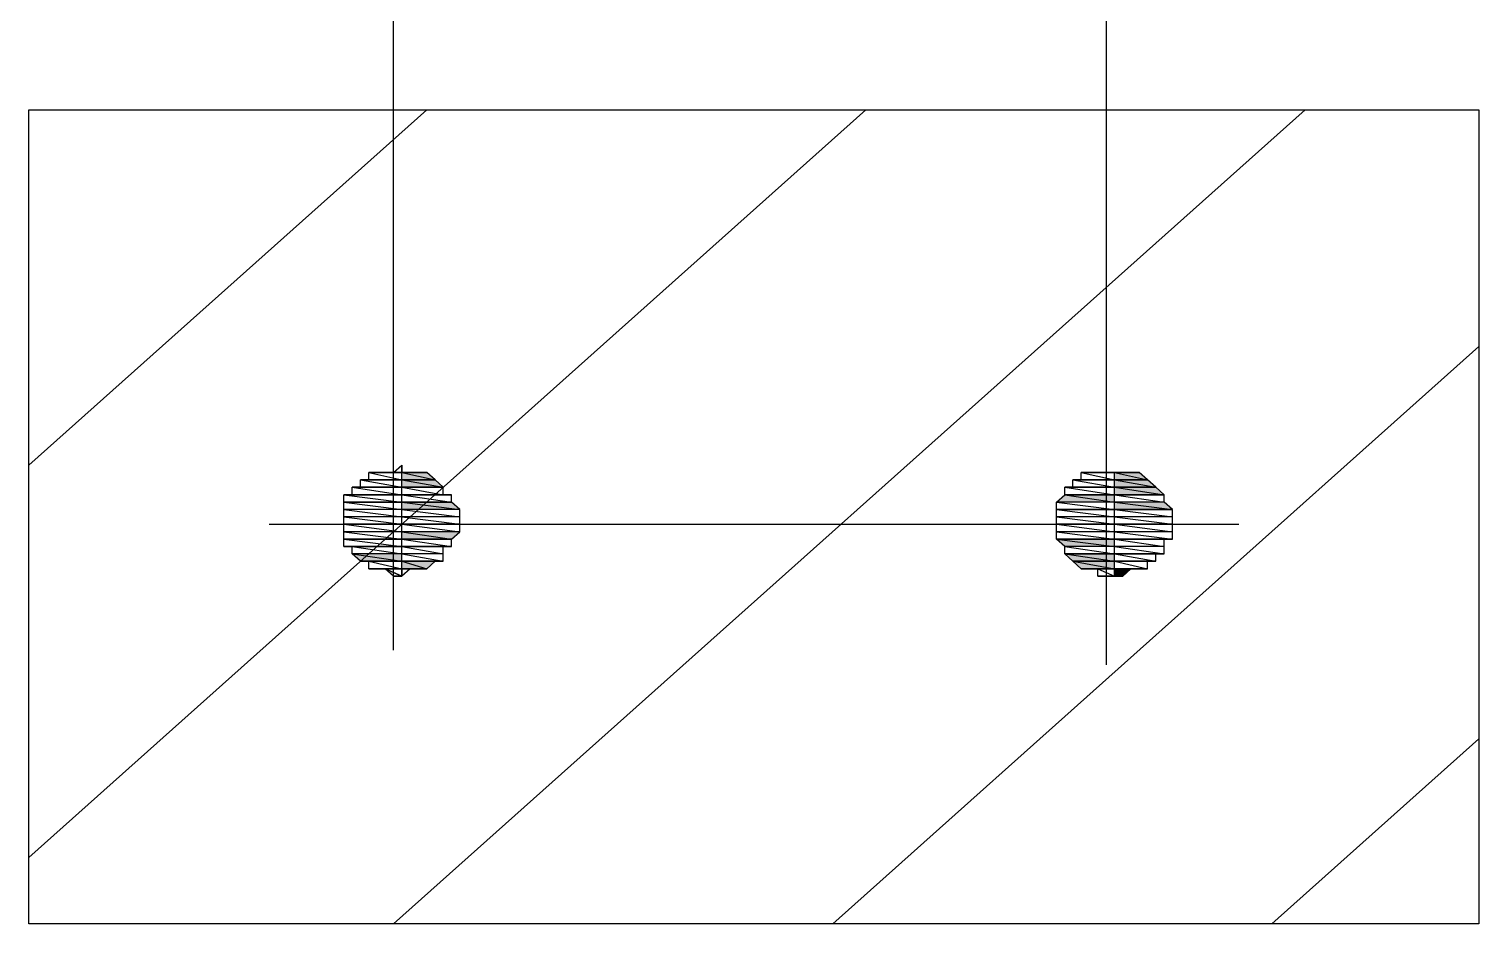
# Model space of a CAD drawing. Header units: millimetres. Extents: x -22 to 819, y -311 to 283.
# Drawn here: x 518.04 to 525.17, y -288.01 to -283.61 of the extents above; entities that cross this region are included whole.
import ezdxf

# ---------------------------------------------------------------- set-up
doc = ezdxf.new("R2010")
doc.units = ezdxf.units.MM

# ---------------------------------------------------------------- blocks, each defined once
blk = doc.blocks.new('0_TCM_4503_AIVD_AD_NOTE_BLOCK-43754868-16805')
at = {"linetype": 'Continuous'}
for points in [[(519.8738, -285.7883), (520.0368, -285.8247), (519.996, -285.7883)], [(519.8738, -285.8247), (520.0368, -285.8247), (519.8738, -285.7883)], [(523.3779, -285.7883), (523.5409, -285.8247), (523.5002, -285.7883)], [(523.3779, -285.8247), (523.5409, -285.8247), (523.3779, -285.7883)], [(519.8738, -285.8247), (520.0775, -285.8611), (520.0368, -285.8247)], [(519.8738, -285.8611), (520.0775, -285.8611), (519.8738, -285.8247)], [(523.3779, -285.8247), (523.5817, -285.8611), (523.5409, -285.8247)], [(523.3779, -285.8611), (523.5817, -285.8611), (523.3779, -285.8247)], [(523.3779, -285.8611), (523.6224, -285.8975), (523.5817, -285.8611)], [(523.3779, -285.8975), (523.6224, -285.8975), (523.3779, -285.8611)], [(523.0927, -285.9339), (523.3779, -285.9339), (523.1335, -285.8975)], [(523.1335, -285.8975), (523.3779, -285.9339), (523.3779, -285.8975)], [(519.8738, -285.9339), (520.159, -285.9703), (520.1183, -285.9339)], [(519.8738, -285.9703), (520.159, -285.9703), (519.8738, -285.9339)], [(523.3779, -285.9339), (523.6632, -285.9703), (523.6224, -285.9339)], [(523.3779, -285.9703), (523.6632, -285.9703), (523.3779, -285.9339)], [(519.8738, -286.0795), (520.1183, -286.1158), (520.159, -286.0795)], [(519.8738, -286.1158), (520.1183, -286.1158), (519.8738, -286.0795)], [(523.0927, -286.1158), (523.3779, -286.1522), (523.3779, -286.1158)], [(523.1335, -286.1522), (523.3779, -286.1522), (523.0927, -286.1158)], [(519.6293, -286.1886), (519.8738, -286.225), (519.8738, -286.1886)], [(519.6701, -286.225), (519.8738, -286.225), (519.6293, -286.1886)], [(523.1335, -286.1886), (523.3779, -286.225), (523.3779, -286.1886)], [(523.1742, -286.225), (523.3779, -286.225), (523.1335, -286.1886)], [(519.8738, -286.225), (519.996, -286.2614), (520.0368, -286.225)], [(519.8738, -286.2614), (519.996, -286.2614), (519.8738, -286.225)], [(523.1742, -286.225), (523.3779, -286.2614), (523.3779, -286.225)], [(523.2149, -286.2614), (523.3779, -286.2614), (523.1742, -286.225)], [(523.3779, -286.2614), (523.4187, -286.2978), (523.4594, -286.2614)], [(523.3779, -286.2978), (523.4187, -286.2978), (523.3779, -286.2614)]]:
    blk.add_hatch(color=7, dxfattribs=at).paths.add_polyline_path(points)
at = {"color": 7, "linetype": 'Continuous'}
for p, q in [((519.8331, -286.6617), (519.8331, -273.3069)), ((523.3372, -273.3069), (523.3372, -286.7345)), ((518.0402, -288.0081), (518.0402, -284.0053)), ((518.0402, -285.752), (519.996, -284.0053)), ((518.0402, -287.6806), (522.1556, -284.0053)), ((518.0402, -284.0053), (525.1707, -284.0053)), ((519.8331, -288.0081), (524.3151, -284.0053)), ((525.1707, -284.0053), (525.1707, -288.0081)), ((521.9926, -288.0081), (525.1707, -285.1697)), ((519.8738, -285.7883), (519.7108, -285.7883)), ((519.7108, -285.7883), (519.7516, -285.7883)), ((519.8738, -285.7883), (519.7108, -285.7883)), ((519.7108, -285.7883), (519.8738, -285.8247)), ((519.7108, -285.7883), (519.8738, -285.8247)), ((519.7108, -285.8247), (519.7108, -285.7883)), ((519.8738, -285.7883), (519.7516, -285.7883)), ((519.7516, -285.7883), (519.7923, -285.7883)), ((519.8738, -285.7883), (519.7516, -285.7883)), ((519.7516, -285.7883), (519.8738, -285.7883)), ((519.7516, -285.7883), (519.8738, -285.7883)), ((519.8331, -285.7883), (519.7923, -285.7883)), ((519.7923, -285.7883), (519.8738, -285.7883)), ((519.8738, -285.7883), (519.7923, -285.7883)), ((519.7923, -285.7883), (519.8738, -285.7883)), ((519.8738, -285.7883), (519.7923, -285.7883)), ((519.7923, -285.7883), (519.8738, -285.7883)), ((519.7923, -285.7883), (519.8738, -285.7883)), ((519.7923, -285.7883), (519.8738, -285.7883)), ((519.8738, -285.7883), (519.7923, -285.7883)), ((519.8331, -285.7883), (519.8738, -285.752)), ((519.8738, -285.7883), (519.8331, -285.7883)), ((519.8738, -285.7883), (519.8331, -285.7883)), ((519.8331, -285.7883), (519.8738, -285.7883)), ((519.8738, -285.7883), (519.8331, -285.7883)), ((519.8738, -285.752), (519.8738, -285.7883)), ((519.8738, -285.7883), (519.8738, -285.752)), ((519.8738, -285.752), (519.8738, -285.7883)), ((519.8738, -285.7883), (519.9145, -285.7883)), ((519.9145, -285.7883), (519.8738, -285.7883)), ((519.9145, -285.7883), (519.8738, -285.7883)), ((519.8738, -285.7883), (519.9145, -285.7883)), ((519.9553, -285.7883), (519.8738, -285.7883)), ((519.8738, -285.7883), (519.9553, -285.7883)), ((519.8738, -285.7883), (519.9553, -285.7883)), ((519.9553, -285.7883), (519.8738, -285.7883)), ((519.9553, -285.7883), (519.8738, -285.7883)), ((519.8738, -285.7883), (519.9553, -285.7883)), ((519.9553, -285.7883), (519.8738, -285.7883)), ((519.8738, -285.7883), (519.9145, -285.7883)), ((519.996, -285.7883), (519.8738, -285.7883)), ((519.8738, -285.7883), (519.996, -285.7883)), ((519.996, -285.7883), (519.8738, -285.7883)), ((519.8738, -285.7883), (519.9553, -285.7883)), ((519.996, -285.7883), (519.8738, -285.7883)), ((519.8738, -285.7883), (520.0368, -285.8247)), ((519.8738, -285.7883), (520.0368, -285.8247)), ((519.8738, -285.8247), (519.8738, -285.7883)), ((519.8738, -285.8247), (519.8738, -285.7883)), ((519.9145, -285.7883), (519.9553, -285.7883)), ((519.9553, -285.7883), (519.996, -285.7883)), ((520.0368, -285.8247), (519.996, -285.7883)), ((523.3779, -285.7883), (523.2149, -285.7883)), ((523.2149, -285.7883), (523.2557, -285.7883)), ((523.3779, -285.7883), (523.2149, -285.7883)), ((523.2149, -285.7883), (523.3779, -285.8247)), ((523.2149, -285.7883), (523.3779, -285.8247)), ((523.2149, -285.8247), (523.2149, -285.7883)), ((523.3779, -285.7883), (523.2557, -285.7883)), ((523.2557, -285.7883), (523.2964, -285.7883)), ((523.3779, -285.7883), (523.2557, -285.7883)), ((523.2557, -285.7883), (523.3779, -285.7883)), ((523.2557, -285.7883), (523.3779, -285.7883)), ((523.3779, -285.7883), (523.2964, -285.7883)), ((523.2964, -285.7883), (523.3372, -285.7883)), ((523.3779, -285.7883), (523.2964, -285.7883)), ((523.2964, -285.7883), (523.3779, -285.7883)), ((523.3779, -285.7883), (523.2964, -285.7883)), ((523.2964, -285.7883), (523.3779, -285.7883)), ((523.2964, -285.7883), (523.3779, -285.7883)), ((523.2964, -285.7883), (523.3779, -285.7883)), ((523.3779, -285.7883), (523.2964, -285.7883)), ((523.3372, -285.7883), (523.3779, -285.7883)), ((523.3779, -285.7883), (523.3372, -285.7883)), ((523.3372, -285.7883), (523.3779, -285.7883)), ((523.3372, -285.7883), (523.3779, -285.7883)), ((523.3779, -285.7883), (523.3372, -285.7883)), ((523.3779, -285.8247), (523.3779, -285.7883)), ((523.3779, -285.7883), (523.4187, -285.7883)), ((523.4187, -285.7883), (523.3779, -285.7883)), ((523.4187, -285.7883), (523.3779, -285.7883)), ((523.3779, -285.7883), (523.4187, -285.7883)), ((523.4594, -285.7883), (523.3779, -285.7883)), ((523.3779, -285.7883), (523.4594, -285.7883)), ((523.3779, -285.7883), (523.4594, -285.7883)), ((523.4594, -285.7883), (523.3779, -285.7883)), ((523.4594, -285.7883), (523.3779, -285.7883)), ((523.3779, -285.7883), (523.4594, -285.7883)), ((523.4594, -285.7883), (523.3779, -285.7883)), ((523.3779, -285.7883), (523.4187, -285.7883)), ((523.5002, -285.7883), (523.3779, -285.7883)), ((523.3779, -285.7883), (523.5002, -285.7883)), ((523.5002, -285.7883), (523.3779, -285.7883)), ((523.3779, -285.7883), (523.4594, -285.7883)), ((523.5002, -285.7883), (523.3779, -285.7883)), ((523.3779, -285.7883), (523.5409, -285.8247)), ((523.3779, -285.7883), (523.5409, -285.8247)), ((523.3779, -285.8247), (523.3779, -285.7883)), ((523.4187, -285.7883), (523.4594, -285.7883)), ((523.4594, -285.7883), (523.5002, -285.7883)), ((523.5409, -285.8247), (523.5002, -285.7883)), ((519.6701, -285.8611), (519.6293, -285.8611)), ((519.6293, -285.8611), (519.8738, -285.8611)), ((519.8738, -285.8611), (519.6293, -285.8611)), ((519.6293, -285.8611), (519.8738, -285.8975)), ((519.6293, -285.8611), (519.8738, -285.8975)), ((519.6293, -285.8975), (519.6293, -285.8611)), ((519.7108, -285.8247), (519.6701, -285.8247)), ((519.6701, -285.8247), (519.8738, -285.8247)), ((519.8738, -285.8247), (519.6701, -285.8247)), ((519.6701, -285.8247), (519.8738, -285.8611)), ((519.6701, -285.8247), (519.8738, -285.8611)), ((519.6701, -285.8611), (519.6701, -285.8247)), ((519.8738, -285.8611), (519.6701, -285.8611)), ((519.8738, -285.8611), (519.6701, -285.8611)), ((519.6701, -285.8611), (519.8738, -285.8611)), ((519.8738, -285.8611), (519.6701, -285.8611)), ((519.8738, -285.8247), (519.7108, -285.8247)), ((519.8738, -285.8247), (519.7108, -285.8247)), ((519.7108, -285.8247), (519.8738, -285.8247)), ((519.8738, -285.8247), (519.7108, -285.8247)), ((520.0368, -285.8247), (519.8738, -285.8247)), ((520.0368, -285.8247), (519.8738, -285.8247)), ((519.8738, -285.8247), (520.0368, -285.8247)), ((519.8738, -285.8247), (520.0368, -285.8247)), ((520.0368, -285.8247), (519.8738, -285.8247)), ((520.0368, -285.8247), (519.8738, -285.8247)), ((519.8738, -285.8247), (520.0775, -285.8611)), ((519.8738, -285.8247), (520.0775, -285.8611)), ((519.8738, -285.8611), (519.8738, -285.8247)), ((519.8738, -285.8611), (519.8738, -285.8247)), ((520.0775, -285.8611), (519.8738, -285.8611)), ((520.0775, -285.8611), (519.8738, -285.8611)), ((519.8738, -285.8611), (520.0775, -285.8611)), ((519.8738, -285.8611), (520.0775, -285.8611)), ((520.0775, -285.8611), (519.8738, -285.8611)), ((520.0775, -285.8611), (519.8738, -285.8611)), ((519.8738, -285.8611), (520.0775, -285.8975)), ((519.8738, -285.8611), (520.0775, -285.8975)), ((519.8738, -285.8975), (519.8738, -285.8611)), ((519.8738, -285.8975), (519.8738, -285.8611)), ((520.0775, -285.8611), (520.0368, -285.8247)), ((520.0775, -285.8975), (520.0775, -285.8611)), ((523.1742, -285.8611), (523.1335, -285.8611)), ((523.1335, -285.8611), (523.3779, -285.8611)), ((523.3779, -285.8611), (523.1335, -285.8611)), ((523.1335, -285.8611), (523.3779, -285.8975)), ((523.1335, -285.8611), (523.3779, -285.8975)), ((523.1335, -285.8975), (523.1335, -285.8611)), ((523.2149, -285.8247), (523.1742, -285.8247)), ((523.1742, -285.8247), (523.3779, -285.8247)), ((523.3779, -285.8247), (523.1742, -285.8247)), ((523.1742, -285.8247), (523.3779, -285.8611)), ((523.1742, -285.8247), (523.3779, -285.8611)), ((523.1742, -285.8611), (523.1742, -285.8247)), ((523.3779, -285.8611), (523.1742, -285.8611)), ((523.3779, -285.8611), (523.1742, -285.8611)), ((523.1742, -285.8611), (523.3779, -285.8611)), ((523.3779, -285.8611), (523.1742, -285.8611)), ((523.3779, -285.8247), (523.2149, -285.8247)), ((523.3779, -285.8247), (523.2149, -285.8247)), ((523.2149, -285.8247), (523.3779, -285.8247)), ((523.3779, -285.8247), (523.2149, -285.8247)), ((523.3779, -285.8611), (523.3779, -285.8247)), ((523.5409, -285.8247), (523.3779, -285.8247)), ((523.5409, -285.8247), (523.3779, -285.8247)), ((523.3779, -285.8247), (523.5409, -285.8247)), ((523.3779, -285.8247), (523.5409, -285.8247)), ((523.5409, -285.8247), (523.3779, -285.8247)), ((523.5409, -285.8247), (523.3779, -285.8247)), ((523.3779, -285.8247), (523.5817, -285.8611)), ((523.3779, -285.8247), (523.5817, -285.8611)), ((523.3779, -285.8611), (523.3779, -285.8247)), ((523.3779, -285.8975), (523.3779, -285.8611)), ((523.5817, -285.8611), (523.3779, -285.8611)), ((523.5817, -285.8611), (523.3779, -285.8611)), ((523.3779, -285.8611), (523.5817, -285.8611)), ((523.3779, -285.8611), (523.5817, -285.8611)), ((523.5817, -285.8611), (523.3779, -285.8611)), ((523.5817, -285.8611), (523.3779, -285.8611)), ((523.3779, -285.8611), (523.6224, -285.8975)), ((523.3779, -285.8611), (523.6224, -285.8975)), ((523.3779, -285.8975), (523.3779, -285.8611)), ((523.5817, -285.8611), (523.5409, -285.8247)), ((523.6224, -285.8975), (523.5817, -285.8611)), ((519.6293, -285.8975), (519.5886, -285.8975)), ((519.5886, -285.8975), (519.8738, -285.8975)), ((519.8738, -285.8975), (519.5886, -285.8975)), ((519.5886, -285.8975), (519.8738, -285.9339)), ((519.5886, -285.8975), (519.8738, -285.9339)), ((519.5886, -285.9339), (519.5886, -285.8975)), ((519.8738, -285.8975), (519.6293, -285.8975)), ((519.8738, -285.8975), (519.6293, -285.8975)), ((519.6293, -285.8975), (519.8738, -285.8975)), ((519.8738, -285.8975), (519.6293, -285.8975)), ((520.0775, -285.8975), (519.8738, -285.8975)), ((520.1183, -285.8975), (519.8738, -285.8975)), ((519.8738, -285.8975), (520.1183, -285.8975)), ((520.1183, -285.8975), (519.8738, -285.8975)), ((519.8738, -285.8975), (520.0775, -285.8975)), ((520.1183, -285.8975), (519.8738, -285.8975)), ((519.8738, -285.8975), (520.1183, -285.9339)), ((519.8738, -285.8975), (520.1183, -285.9339)), ((519.8738, -285.9339), (519.8738, -285.8975)), ((519.8738, -285.9339), (519.8738, -285.8975)), ((520.0775, -285.8975), (520.1183, -285.8975)), ((520.1183, -285.9339), (520.1183, -285.8975)), ((523.0927, -285.9339), (523.1335, -285.8975)), ((523.3779, -285.8975), (523.1335, -285.8975)), ((523.3779, -285.8975), (523.1335, -285.8975)), ((523.1335, -285.8975), (523.3779, -285.8975)), ((523.1335, -285.8975), (523.3779, -285.8975)), ((523.3779, -285.8975), (523.1335, -285.8975)), ((523.3779, -285.8975), (523.1335, -285.8975)), ((523.1335, -285.8975), (523.3779, -285.9339)), ((523.1335, -285.8975), (523.3779, -285.9339)), ((523.3779, -285.9339), (523.3779, -285.8975)), ((523.6224, -285.8975), (523.3779, -285.8975)), ((523.6224, -285.8975), (523.3779, -285.8975)), ((523.3779, -285.8975), (523.6224, -285.8975)), ((523.3779, -285.8975), (523.6224, -285.8975)), ((523.6224, -285.8975), (523.3779, -285.8975)), ((523.6224, -285.8975), (523.3779, -285.8975)), ((523.3779, -285.8975), (523.6224, -285.9339)), ((523.3779, -285.8975), (523.6224, -285.9339)), ((523.3779, -285.9339), (523.3779, -285.8975)), ((523.6224, -285.9339), (523.6224, -285.8975)), ((519.8738, -285.9339), (519.5886, -285.9339)), ((519.8738, -285.9339), (519.5886, -285.9339)), ((519.5886, -285.9339), (519.8738, -285.9339)), ((519.5886, -285.9339), (519.8738, -285.9339)), ((519.8738, -285.9339), (519.5886, -285.9339)), ((519.8738, -285.9339), (519.5886, -285.9339)), ((519.5886, -285.9339), (519.8738, -285.9703)), ((519.5886, -285.9339), (519.8738, -285.9703)), ((519.5886, -285.9703), (519.5886, -285.9339)), ((519.8738, -285.9703), (519.5886, -285.9703)), ((519.8738, -285.9703), (519.5886, -285.9703)), ((519.5886, -285.9703), (519.8738, -286.0067)), ((519.5886, -285.9703), (519.8738, -286.0067)), ((519.5886, -286.0067), (519.5886, -285.9703)), ((520.1183, -285.9339), (519.8738, -285.9339)), ((520.1183, -285.9339), (519.8738, -285.9339)), ((519.8738, -285.9339), (520.1183, -285.9339)), ((519.8738, -285.9339), (520.1183, -285.9339)), ((520.1183, -285.9339), (519.8738, -285.9339)), ((520.1183, -285.9339), (519.8738, -285.9339)), ((519.8738, -285.9339), (520.159, -285.9703)), ((519.8738, -285.9339), (520.159, -285.9703)), ((519.8738, -285.9703), (519.8738, -285.9339)), ((519.8738, -285.9703), (519.8738, -285.9339)), ((520.159, -285.9703), (519.8738, -285.9703)), ((520.159, -285.9703), (519.8738, -285.9703)), ((519.8738, -285.9703), (520.159, -286.0067)), ((519.8738, -285.9703), (520.159, -286.0067)), ((519.8738, -286.0067), (519.8738, -285.9703)), ((519.8738, -286.0067), (519.8738, -285.9703)), ((520.159, -285.9703), (520.1183, -285.9339)), ((520.159, -286.0067), (520.159, -285.9703)), ((523.3779, -285.9339), (523.0927, -285.9339)), ((523.3779, -285.9339), (523.0927, -285.9339)), ((523.0927, -285.9339), (523.3779, -285.9703)), ((523.0927, -285.9339), (523.3779, -285.9703)), ((523.0927, -285.9703), (523.0927, -285.9339)), ((523.3779, -285.9703), (523.0927, -285.9703)), ((523.3779, -285.9703), (523.0927, -285.9703)), ((523.0927, -285.9703), (523.3779, -285.9703)), ((523.0927, -285.9703), (523.3779, -285.9703)), ((523.3779, -285.9703), (523.0927, -285.9703)), ((523.3779, -285.9703), (523.0927, -285.9703)), ((523.0927, -285.9703), (523.3779, -286.0067)), ((523.0927, -285.9703), (523.3779, -286.0067)), ((523.0927, -286.0067), (523.0927, -285.9703)), ((523.3779, -285.9703), (523.3779, -285.9339)), ((523.6224, -285.9339), (523.3779, -285.9339)), ((523.6224, -285.9339), (523.3779, -285.9339)), ((523.3779, -285.9339), (523.6632, -285.9703)), ((523.3779, -285.9339), (523.6632, -285.9703)), ((523.3779, -285.9703), (523.3779, -285.9339)), ((523.3779, -286.0067), (523.3779, -285.9703)), ((523.6632, -285.9703), (523.3779, -285.9703)), ((523.6632, -285.9703), (523.3779, -285.9703)), ((523.3779, -285.9703), (523.6632, -285.9703)), ((523.3779, -285.9703), (523.6632, -285.9703)), ((523.6632, -285.9703), (523.3779, -285.9703)), ((523.6632, -285.9703), (523.3779, -285.9703)), ((523.3779, -285.9703), (523.6632, -286.0067)), ((523.3779, -285.9703), (523.6632, -286.0067)), ((523.3779, -286.0067), (523.3779, -285.9703)), ((523.6632, -285.9703), (523.6224, -285.9339)), ((523.6632, -286.0067), (523.6632, -285.9703)), ((519.2219, -286.0431), (523.9891, -286.0431)), ((519.8738, -286.0067), (519.5886, -286.0067)), ((519.8738, -286.0067), (519.5886, -286.0067)), ((519.5886, -286.0067), (519.8738, -286.0431)), ((519.5886, -286.0067), (519.8738, -286.0431)), ((519.5886, -286.0431), (519.5886, -286.0067)), ((519.8738, -286.0431), (519.5886, -286.0431)), ((519.8738, -286.0431), (519.5886, -286.0431)), ((519.5886, -286.0431), (519.8738, -286.0431)), ((519.5886, -286.0431), (519.8738, -286.0431)), ((519.8738, -286.0431), (519.5886, -286.0431)), ((519.8738, -286.0431), (519.5886, -286.0431)), ((519.5886, -286.0431), (519.8738, -286.0795)), ((519.5886, -286.0431), (519.8738, -286.0795)), ((519.5886, -286.0795), (519.5886, -286.0431)), ((520.159, -286.0067), (519.8738, -286.0067)), ((520.159, -286.0067), (519.8738, -286.0067)), ((519.8738, -286.0067), (520.159, -286.0431)), ((519.8738, -286.0067), (520.159, -286.0431)), ((519.8738, -286.0431), (519.8738, -286.0067)), ((519.8738, -286.0431), (519.8738, -286.0067)), ((520.159, -286.0431), (519.8738, -286.0431)), ((520.159, -286.0431), (519.8738, -286.0431)), ((519.8738, -286.0431), (520.159, -286.0431)), ((519.8738, -286.0431), (520.159, -286.0431)), ((520.159, -286.0431), (519.8738, -286.0431)), ((520.159, -286.0431), (519.8738, -286.0431)), ((519.8738, -286.0431), (520.159, -286.0795)), ((519.8738, -286.0431), (520.159, -286.0795)), ((519.8738, -286.0795), (519.8738, -286.0431)), ((519.8738, -286.0795), (519.8738, -286.0431)), ((520.159, -286.0431), (520.159, -286.0067)), ((520.159, -286.0795), (520.159, -286.0431)), ((523.3779, -286.0067), (523.0927, -286.0067)), ((523.3779, -286.0067), (523.0927, -286.0067)), ((523.0927, -286.0067), (523.3779, -286.0431)), ((523.0927, -286.0067), (523.3779, -286.0431)), ((523.0927, -286.0431), (523.0927, -286.0067)), ((523.3779, -286.0431), (523.0927, -286.0431)), ((523.3779, -286.0431), (523.0927, -286.0431)), ((523.0927, -286.0431), (523.3779, -286.0431)), ((523.0927, -286.0431), (523.3779, -286.0431)), ((523.3779, -286.0431), (523.0927, -286.0431)), ((523.3779, -286.0431), (523.0927, -286.0431)), ((523.0927, -286.0431), (523.3779, -286.0795)), ((523.0927, -286.0431), (523.3779, -286.0795)), ((523.0927, -286.0795), (523.0927, -286.0431)), ((523.3779, -286.0431), (523.3779, -286.0067)), ((523.6632, -286.0067), (523.3779, -286.0067)), ((523.6632, -286.0067), (523.3779, -286.0067)), ((523.3779, -286.0067), (523.6632, -286.0431)), ((523.3779, -286.0067), (523.6632, -286.0431)), ((523.3779, -286.0431), (523.3779, -286.0067)), ((523.3779, -286.0795), (523.3779, -286.0431)), ((523.6632, -286.0431), (523.3779, -286.0431)), ((523.6632, -286.0431), (523.3779, -286.0431)), ((523.3779, -286.0431), (523.6632, -286.0431)), ((523.3779, -286.0431), (523.6632, -286.0431)), ((523.6632, -286.0431), (523.3779, -286.0431)), ((523.6632, -286.0431), (523.3779, -286.0431)), ((523.3779, -286.0431), (523.6632, -286.0795)), ((523.3779, -286.0431), (523.6632, -286.0795)), ((523.3779, -286.0795), (523.3779, -286.0431)), ((523.6632, -286.0431), (523.6632, -286.0067)), ((523.6632, -286.0795), (523.6632, -286.0431)), ((519.8738, -286.0795), (519.5886, -286.0795)), ((519.8738, -286.0795), (519.5886, -286.0795)), ((519.5886, -286.0795), (519.8738, -286.1158)), ((519.5886, -286.0795), (519.8738, -286.1158)), ((519.5886, -286.1158), (519.5886, -286.0795)), ((519.8738, -286.1158), (519.5886, -286.1158)), ((519.8738, -286.1158), (519.5886, -286.1158)), ((519.5886, -286.1158), (519.8738, -286.1158)), ((519.5886, -286.1158), (519.8738, -286.1158)), ((519.8738, -286.1158), (519.5886, -286.1158)), ((519.8738, -286.1158), (519.5886, -286.1158)), ((519.5886, -286.1158), (519.8738, -286.1522)), ((519.5886, -286.1158), (519.8738, -286.1522)), ((519.5886, -286.1522), (519.5886, -286.1158)), ((520.159, -286.0795), (519.8738, -286.0795)), ((520.159, -286.0795), (519.8738, -286.0795)), ((519.8738, -286.0795), (520.1183, -286.1158)), ((519.8738, -286.0795), (520.1183, -286.1158)), ((519.8738, -286.1158), (519.8738, -286.0795)), ((519.8738, -286.1158), (519.8738, -286.0795)), ((520.1183, -286.1158), (519.8738, -286.1158)), ((520.1183, -286.1158), (519.8738, -286.1158)), ((519.8738, -286.1158), (520.1183, -286.1158)), ((519.8738, -286.1158), (520.1183, -286.1158)), ((520.1183, -286.1158), (519.8738, -286.1158)), ((520.1183, -286.1158), (519.8738, -286.1158)), ((519.8738, -286.1158), (520.1183, -286.1522)), ((519.8738, -286.1158), (520.1183, -286.1522)), ((519.8738, -286.1522), (519.8738, -286.1158)), ((519.8738, -286.1522), (519.8738, -286.1158)), ((520.1183, -286.1158), (520.159, -286.0795)), ((520.1183, -286.1522), (520.1183, -286.1158)), ((523.3779, -286.0795), (523.0927, -286.0795)), ((523.3779, -286.0795), (523.0927, -286.0795)), ((523.0927, -286.0795), (523.3779, -286.1158)), ((523.0927, -286.0795), (523.3779, -286.1158)), ((523.0927, -286.1158), (523.0927, -286.0795)), ((523.3779, -286.1158), (523.0927, -286.1158)), ((523.3779, -286.1158), (523.0927, -286.1158)), ((523.0927, -286.1158), (523.3779, -286.1158)), ((523.0927, -286.1158), (523.3779, -286.1158)), ((523.3779, -286.1158), (523.0927, -286.1158)), ((523.3779, -286.1158), (523.0927, -286.1158)), ((523.0927, -286.1158), (523.3779, -286.1522)), ((523.0927, -286.1158), (523.3779, -286.1522)), ((523.1335, -286.1522), (523.0927, -286.1158)), ((523.3779, -286.1158), (523.3779, -286.0795)), ((523.6632, -286.0795), (523.3779, -286.0795)), ((523.6632, -286.0795), (523.3779, -286.0795)), ((523.3779, -286.0795), (523.6632, -286.1158)), ((523.3779, -286.0795), (523.6632, -286.1158)), ((523.3779, -286.1158), (523.3779, -286.0795)), ((523.3779, -286.1522), (523.3779, -286.1158)), ((523.6632, -286.1158), (523.3779, -286.1158)), ((523.6224, -286.1158), (523.3779, -286.1158)), ((523.3779, -286.1158), (523.6224, -286.1158)), ((523.6224, -286.1158), (523.3779, -286.1158)), ((523.3779, -286.1158), (523.6632, -286.1158)), ((523.6224, -286.1158), (523.3779, -286.1158)), ((523.3779, -286.1158), (523.6224, -286.1522)), ((523.3779, -286.1158), (523.6224, -286.1522)), ((523.3779, -286.1522), (523.3779, -286.1158)), ((523.6632, -286.1158), (523.6224, -286.1158)), ((523.6224, -286.1522), (523.6224, -286.1158)), ((523.6632, -286.1158), (523.6632, -286.0795)), ((519.8738, -286.1522), (519.5886, -286.1522)), ((519.8738, -286.1522), (519.5886, -286.1522)), ((519.5886, -286.1522), (519.6293, -286.1522)), ((519.5886, -286.1522), (519.8738, -286.1522)), ((519.8738, -286.1522), (519.5886, -286.1522)), ((519.6293, -286.1522), (519.8738, -286.1522)), ((519.8738, -286.1522), (519.6293, -286.1522)), ((519.6293, -286.1522), (519.8738, -286.1886)), ((519.6293, -286.1522), (519.8738, -286.1886)), ((519.6293, -286.1886), (519.6293, -286.1522)), ((519.6293, -286.1886), (519.8738, -286.225)), ((519.6701, -286.225), (519.6293, -286.1886)), ((519.8738, -286.1886), (519.6293, -286.1886)), ((519.8738, -286.1886), (519.6293, -286.1886)), ((519.6293, -286.1886), (519.8738, -286.225)), ((520.1183, -286.1522), (519.8738, -286.1522)), ((520.0775, -286.1522), (519.8738, -286.1522)), ((519.8738, -286.1522), (520.0775, -286.1522)), ((520.0775, -286.1522), (519.8738, -286.1522)), ((519.8738, -286.1522), (520.1183, -286.1522)), ((520.0775, -286.1522), (519.8738, -286.1522)), ((519.8738, -286.1522), (520.0775, -286.1886)), ((519.8738, -286.1522), (520.0775, -286.1886)), ((519.8738, -286.1886), (519.8738, -286.1522)), ((519.8738, -286.1886), (519.8738, -286.1522)), ((520.0775, -286.1886), (519.8738, -286.1886)), ((520.0775, -286.1886), (519.8738, -286.1886)), ((519.8738, -286.1886), (520.0775, -286.225)), ((519.8738, -286.1886), (520.0775, -286.225)), ((519.8738, -286.225), (519.8738, -286.1886)), ((519.8738, -286.225), (519.8738, -286.1886)), ((520.1183, -286.1522), (520.0775, -286.1522)), ((520.0775, -286.1886), (520.0775, -286.1522)), ((520.0775, -286.225), (520.0775, -286.1886)), ((523.3779, -286.1522), (523.1335, -286.1522)), ((523.3779, -286.1522), (523.1335, -286.1522)), ((523.1335, -286.1522), (523.3779, -286.1886)), ((523.1335, -286.1522), (523.3779, -286.1886)), ((523.1335, -286.1886), (523.1335, -286.1522)), ((523.3779, -286.1886), (523.1335, -286.1886)), ((523.3779, -286.1886), (523.1335, -286.1886)), ((523.1335, -286.1886), (523.3779, -286.1886)), ((523.1335, -286.1886), (523.3779, -286.1886)), ((523.3779, -286.1886), (523.1335, -286.1886)), ((523.3779, -286.1886), (523.1335, -286.1886)), ((523.1335, -286.1886), (523.3779, -286.225)), ((523.1335, -286.1886), (523.3779, -286.225)), ((523.1742, -286.225), (523.1335, -286.1886)), ((523.3779, -286.1886), (523.3779, -286.1522)), ((523.6224, -286.1522), (523.3779, -286.1522)), ((523.6224, -286.1522), (523.3779, -286.1522)), ((523.3779, -286.1522), (523.6224, -286.1886)), ((523.3779, -286.1522), (523.6224, -286.1886)), ((523.3779, -286.1886), (523.3779, -286.1522)), ((523.3779, -286.225), (523.3779, -286.1886)), ((523.6224, -286.1886), (523.3779, -286.1886)), ((523.5817, -286.1886), (523.3779, -286.1886)), ((523.3779, -286.1886), (523.5817, -286.1886)), ((523.5817, -286.1886), (523.3779, -286.1886)), ((523.3779, -286.1886), (523.6224, -286.1886)), ((523.5817, -286.1886), (523.3779, -286.1886)), ((523.3779, -286.1886), (523.5817, -286.225)), ((523.3779, -286.1886), (523.5817, -286.225)), ((523.3779, -286.225), (523.3779, -286.1886)), ((523.6224, -286.1886), (523.5817, -286.1886)), ((523.5817, -286.225), (523.5817, -286.1886)), ((523.6224, -286.1886), (523.6224, -286.1522)), ((519.8738, -286.225), (519.6701, -286.225)), ((519.8738, -286.225), (519.6701, -286.225)), ((519.6701, -286.225), (519.8738, -286.225)), ((519.6701, -286.225), (519.8738, -286.225)), ((519.8738, -286.225), (519.6701, -286.225)), ((519.8738, -286.225), (519.6701, -286.225)), ((519.6701, -286.225), (519.8738, -286.225)), ((519.6701, -286.225), (519.8738, -286.225)), ((519.7108, -286.225), (519.6701, -286.225)), ((519.8738, -286.225), (519.7108, -286.225)), ((519.8738, -286.225), (519.7108, -286.225)), ((519.7108, -286.225), (519.8738, -286.2614)), ((519.7108, -286.225), (519.8738, -286.2614)), ((519.7108, -286.2614), (519.7108, -286.225)), ((519.8738, -286.2614), (519.7108, -286.2614)), ((519.8738, -286.2614), (519.7108, -286.2614)), ((519.7108, -286.2614), (519.7516, -286.2614)), ((519.7108, -286.2614), (519.8738, -286.2614)), ((519.8738, -286.2614), (519.7108, -286.2614)), ((519.7516, -286.2614), (519.8738, -286.2614)), ((519.8738, -286.2614), (519.7516, -286.2614)), ((519.7516, -286.2614), (519.8738, -286.2614)), ((519.7516, -286.2614), (519.8738, -286.2614)), ((519.7923, -286.2614), (519.7516, -286.2614)), ((519.8738, -286.2614), (519.7923, -286.2614)), ((519.8738, -286.2614), (519.7923, -286.2614)), ((519.7923, -286.2614), (519.8738, -286.2614)), ((519.7923, -286.2614), (519.8738, -286.2614)), ((519.8738, -286.2614), (519.7923, -286.2614)), ((519.8331, -286.2978), (519.7923, -286.2614)), ((519.7923, -286.2614), (519.8738, -286.2978)), ((519.7923, -286.2614), (519.8738, -286.2614)), ((519.8738, -286.2978), (519.7923, -286.2614)), ((519.8738, -286.2614), (519.8738, -286.225)), ((520.0775, -286.225), (519.8738, -286.225)), ((520.0368, -286.225), (519.8738, -286.225)), ((519.8738, -286.225), (520.0368, -286.225)), ((519.8738, -286.225), (520.0368, -286.225)), ((520.0368, -286.225), (519.8738, -286.225)), ((520.0368, -286.225), (519.8738, -286.225)), ((519.8738, -286.225), (520.0368, -286.225)), ((520.0368, -286.225), (519.8738, -286.225)), ((519.8738, -286.225), (520.0775, -286.225)), ((520.0368, -286.225), (519.8738, -286.225)), ((519.8738, -286.225), (519.996, -286.2614)), ((519.8738, -286.225), (519.996, -286.2614)), ((519.8738, -286.2614), (519.8738, -286.225)), ((519.8738, -286.2614), (519.8738, -286.2978)), ((519.996, -286.2614), (519.8738, -286.2614)), ((519.9553, -286.2614), (519.8738, -286.2614)), ((519.8738, -286.2614), (519.9553, -286.2614)), ((519.8738, -286.2614), (519.9553, -286.2614)), ((519.9553, -286.2614), (519.8738, -286.2614)), ((519.9553, -286.2614), (519.8738, -286.2614)), ((519.8738, -286.2614), (519.9553, -286.2614)), ((519.9553, -286.2614), (519.8738, -286.2614)), ((519.8738, -286.2614), (519.996, -286.2614)), ((519.9145, -286.2614), (519.8738, -286.2614)), ((519.8738, -286.2614), (519.9145, -286.2614)), ((519.9145, -286.2614), (519.8738, -286.2614)), ((519.8738, -286.2614), (519.9553, -286.2614)), ((519.8738, -286.2978), (519.8738, -286.2614)), ((519.8738, -286.2614), (519.8738, -286.2978)), ((519.8738, -286.2978), (519.8738, -286.2614)), ((519.8738, -286.2614), (519.9145, -286.2614)), ((519.9145, -286.2614), (519.8738, -286.2978)), ((519.9553, -286.2614), (519.9145, -286.2614)), ((519.996, -286.2614), (519.9553, -286.2614)), ((519.996, -286.2614), (520.0368, -286.225)), ((520.0775, -286.225), (520.0368, -286.225)), ((523.3779, -286.225), (523.1742, -286.225)), ((523.3779, -286.225), (523.1742, -286.225)), ((523.1742, -286.225), (523.3779, -286.225)), ((523.1742, -286.225), (523.3779, -286.225)), ((523.3779, -286.225), (523.1742, -286.225)), ((523.3779, -286.225), (523.1742, -286.225)), ((523.1742, -286.225), (523.3779, -286.2614)), ((523.1742, -286.225), (523.3779, -286.2614)), ((523.2149, -286.2614), (523.1742, -286.225)), ((523.3779, -286.2614), (523.2149, -286.2614)), ((523.3779, -286.2614), (523.2149, -286.2614)), ((523.2149, -286.2614), (523.3779, -286.2614)), ((523.2149, -286.2614), (523.3779, -286.2614)), ((523.3779, -286.2614), (523.2149, -286.2614)), ((523.3779, -286.2614), (523.2149, -286.2614)), ((523.2149, -286.2614), (523.3779, -286.2614)), ((523.2149, -286.2614), (523.3779, -286.2614)), ((523.2557, -286.2614), (523.2149, -286.2614)), ((523.3779, -286.2614), (523.2557, -286.2614)), ((523.3779, -286.2614), (523.2557, -286.2614)), ((523.2557, -286.2614), (523.2964, -286.2614)), ((523.2557, -286.2614), (523.3779, -286.2614)), ((523.3779, -286.2614), (523.2557, -286.2614)), ((523.2964, -286.2614), (523.3779, -286.2614)), ((523.3779, -286.2614), (523.2964, -286.2614)), ((523.2964, -286.2614), (523.3779, -286.2978)), ((523.2964, -286.2614), (523.3779, -286.2978)), ((523.2964, -286.2978), (523.2964, -286.2614)), ((523.3779, -286.2614), (523.3779, -286.225)), ((523.5817, -286.225), (523.3779, -286.225)), ((523.5409, -286.225), (523.3779, -286.225)), ((523.3779, -286.225), (523.5409, -286.225)), ((523.5409, -286.225), (523.3779, -286.225)), ((523.3779, -286.225), (523.5817, -286.225)), ((523.5409, -286.225), (523.3779, -286.225)), ((523.3779, -286.225), (523.5409, -286.2614)), ((523.3779, -286.225), (523.5409, -286.2614)), ((523.3779, -286.2614), (523.3779, -286.225)), ((523.3779, -286.2978), (523.3779, -286.2614)), ((523.5409, -286.2614), (523.3779, -286.2614)), ((523.5002, -286.2614), (523.3779, -286.2614)), ((523.3779, -286.2614), (523.5002, -286.2614)), ((523.5002, -286.2614), (523.3779, -286.2614)), ((523.3779, -286.2614), (523.5409, -286.2614)), ((523.4594, -286.2614), (523.3779, -286.2614)), ((523.3779, -286.2614), (523.4594, -286.2614)), ((523.3779, -286.2614), (523.4594, -286.2614)), ((523.4594, -286.2614), (523.3779, -286.2614)), ((523.4594, -286.2614), (523.3779, -286.2614)), ((523.3779, -286.2614), (523.4594, -286.2614)), ((523.4594, -286.2614), (523.3779, -286.2614)), ((523.3779, -286.2614), (523.5002, -286.2614)), ((523.4594, -286.2614), (523.3779, -286.2614)), ((523.3779, -286.2614), (523.4187, -286.2978)), ((523.3779, -286.2614), (523.4187, -286.2978)), ((523.3779, -286.2978), (523.3779, -286.2614)), ((523.4187, -286.2978), (523.4594, -286.2614)), ((523.5002, -286.2614), (523.4594, -286.2614)), ((523.5409, -286.2614), (523.5002, -286.2614)), ((523.5817, -286.225), (523.5409, -286.225)), ((523.5409, -286.2614), (523.5409, -286.225)), ((519.8738, -286.2978), (519.8331, -286.2978)), ((519.8331, -286.2978), (519.8738, -286.2978)), ((519.8738, -286.2978), (519.8331, -286.2978)), ((523.3779, -286.2978), (523.2964, -286.2978)), ((523.2964, -286.2978), (523.3779, -286.2978)), ((523.3779, -286.2978), (523.2964, -286.2978)), ((523.3372, -286.2978), (523.2964, -286.2978)), ((523.2964, -286.2978), (523.3779, -286.2978)), ((523.3779, -286.2978), (523.3372, -286.2978)), ((523.3372, -286.2978), (523.3779, -286.2978)), ((523.3779, -286.2978), (523.3372, -286.2978)), ((523.4187, -286.2978), (523.3779, -286.2978)), ((523.3779, -286.2978), (523.4187, -286.2978)), ((523.4187, -286.2978), (523.3779, -286.2978)), ((524.1521, -288.0081), (525.1707, -287.0984)), ((525.1707, -288.0081), (518.0402, -288.0081))]:
    blk.add_line(p, q, dxfattribs=at)

msp = doc.modelspace()

# ---------------------------------------------------------------- block references
msp.add_blockref('0_TCM_4503_AIVD_AD_NOTE_BLOCK-43754868-16805', (0, 0))

doc.saveas('drawing.dxf')
